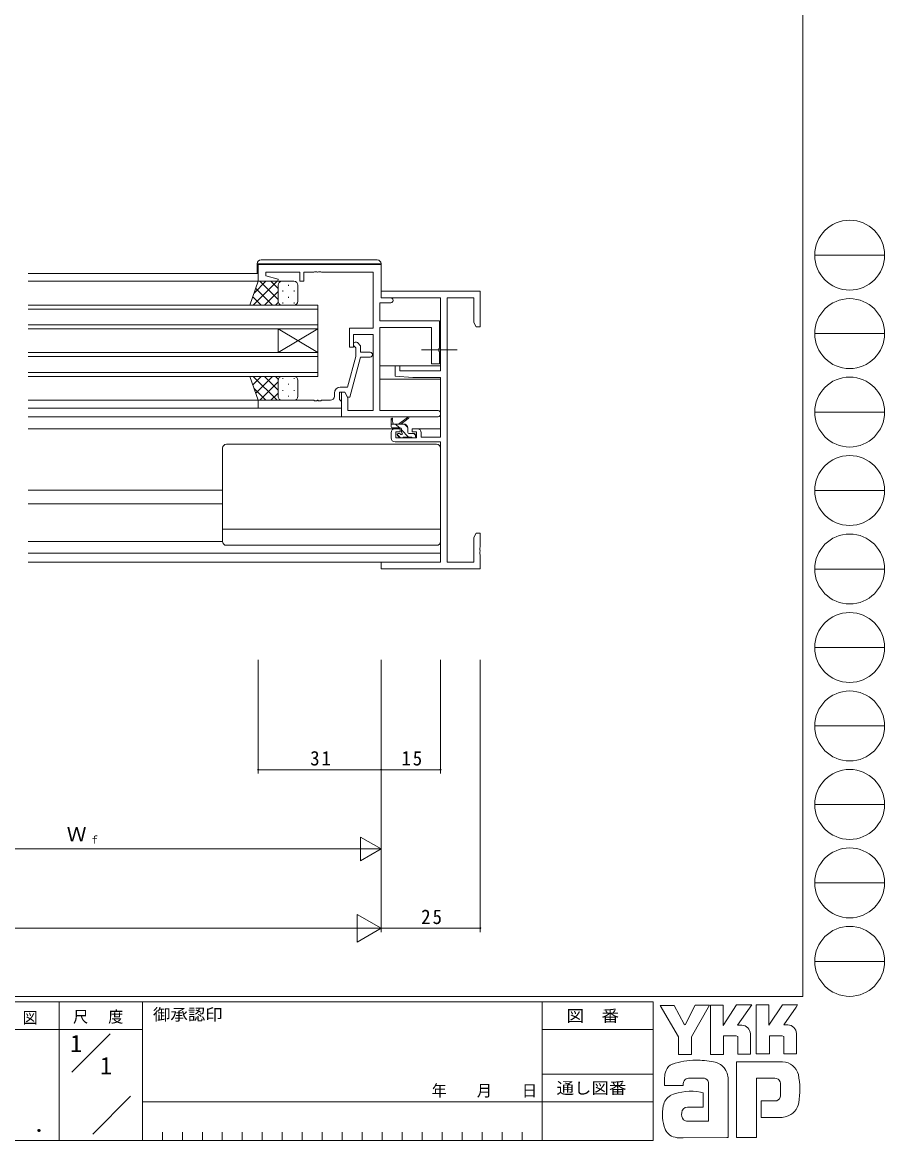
# Model space of a CAD drawing. Units: millimetres on the paper. Extents: x -420 to 373, y -297 to 267.
# Drawn here: x 155.4 to 372.9, y -297 to -14.9 of the extents above; entities that cross this region are included whole.
import ezdxf
from ezdxf.enums import TextEntityAlignment as Align

# ---------------------------------------------------------------- set-up
doc = ezdxf.new("R2010")
doc.units = ezdxf.units.MM
doc.linetypes.add('CHAIN2', pattern=[12, 9, -1, 1, -1])
for name, color, linetype, lineweight in [('0-1_YKK_ZWAK', 7, 'Continuous', 9), ('0-3_YKK_12', 2, 'Continuous', 9), ('0-4_YKK_D', 6, 'Continuous', 9), ('0-6_YKK_13', 4, 'Continuous', 9), ('0-7_YKK_11', 7, 'Continuous', 9)]:
    doc.layers.add(name, color=color, linetype=linetype, lineweight=lineweight)
doc.layers.add('0-2_USER1', color=3, linetype='Continuous')
doc.styles.add('ＭＳ ゴシック', font='')
doc.styles.get('ＭＳ ゴシック').set_extended_font_data('MS Gothic')

msp = doc.modelspace()

# ---------------------------------------------------------------- linework, layer by layer
at = {"layer": '0-1_YKK_ZWAK'}
for p, q in [((352.3, 264.4), (352.3, -260.6)), ((355.276, -73.616), (372.916, -73.616)), ((355.276, -93.412), (372.916, -93.412)), ((355.276, -113.208), (372.916, -113.208)), ((355.276, -133.004), (372.916, -133.004)), ((355.276, -152.8), (372.916, -152.8)), ((355.276, -172.596), (372.916, -172.596)), ((355.276, -192.392), (372.916, -192.392)), ((355.276, -212.188), (372.916, -212.188)), ((355.276, -231.984), (372.916, -231.984)), ((355.276, -251.78), (372.916, -251.78)), ((352.3, -260.6), (-417.7, -260.6)), ((314.5, -262), (-417.7, -262)), ((164.7, -262), (164.7, -297)), ((185.7, -262), (185.7, -297)), ((286.5, -262), (286.5, -297)), ((314.5, -262), (314.5, -297)), ((316.337, -262.906), (319.851, -262.906)), ((320.932, -270.799), (316.337, -262.906)), ((325.136, -262.798), (322.581, -267.771)), ((328.96, -275.231), (328.96, -262.825)), ((340.474, -262.717), (343.745, -262.717)), ((340.474, -275.123), (340.474, -262.717)), ((347.178, -262.717), (350.962, -262.717)), ((350.583, -263.365), (347.461, -267.825)), ((350.962, -262.717), (350.583, -263.365)), ((336.879, -267.906), (335.84, -267.906)), ((348.501, -267.825), (347.461, -267.825)), ((165.684, -268.999), (97.5, -268.999)), ((165.684, -268.999), (185.7, -268.999)), ((167.87, -279.736), (177.564, -270.043)), ((286.5, -269), (314.5, -269)), ((335.474, -270.582), (332.284, -270.582)), ((339.042, -270.069), (339.042, -275.15)), ((343.88, -270.555), (343.88, -275.123)), ((347.069, -270.555), (343.88, -270.555)), ((347.502, -270.717), (347.069, -270.555)), ((347.502, -275.096), (347.502, -270.717)), ((350.664, -270.069), (350.664, -275.096)), ((343.88, -275.123), (340.474, -275.123)), ((347.502, -275.046), (347.553, -275.096)), ((350.664, -275.096), (347.502, -275.096)), ((347.124, -277.096), (335.528, -277.096)), ((335.528, -277.096), (335.528, -296.206)), ((286.5, -280.199), (314.5, -280.199)), ((317.418, -283.07), (317.418, -281.141)), ((327.446, -281.205), (323.748, -281.275)), ((333.42, -281.583), (333.42, -296.179)), ((340.555, -281.259), (345.204, -281.259)), ((340.555, -296.206), (340.555, -281.259)), ((322.067, -283.07), (317.418, -283.07)), ((328.527, -292.071), (328.527, -282.34)), ((346.673, -282.756), (346.691, -285.391)), ((173.172, -295.345), (182.696, -285.821)), ((185.7, -287.2), (286.5, -287.2)), ((314.5, -287.199), (286.5, -287.199)), ((341.772, -286.989), (341.772, -291.125)), ((345.313, -286.989), (341.772, -286.989)), ((327.176, -288.53), (323.181, -288.535)), ((322.905, -292.071), (328.527, -292.071)), ((328.095, -292.071), (328.446, -292.071)), ((328.527, -292.07), (328.528, -292.071)), ((341.772, -291.125), (347.097, -291.125)), ((347.097, -291.125), (348.178, -290.882)), ((190.74, -294.9), (190.74, -297)), ((195.78, -294.9), (195.78, -297)), ((200.82, -294.9), (200.82, -297)), ((205.86, -294.9), (205.86, -297)), ((210.9, -294.9), (210.9, -297)), ((215.94, -294.9), (215.94, -297)), ((220.98, -294.9), (220.98, -297)), ((226.02, -294.9), (226.02, -297)), ((231.06, -294.9), (231.06, -297)), ((236.1, -294.9), (236.1, -297)), ((241.14, -294.9), (241.14, -297)), ((246.18, -294.9), (246.18, -297)), ((251.22, -294.9), (251.22, -297)), ((256.26, -294.9), (256.26, -297)), ((261.3, -294.9), (261.3, -297)), ((266.34, -294.9), (266.34, -297)), ((271.38, -294.9), (271.38, -297)), ((276.42, -294.9), (276.42, -297)), ((281.46, -294.9), (281.46, -297)), ((333.42, -296.179), (333.095, -296.233)), ((-417.7, -297), (314.5, -297)), ((322.067, -296.26), (320.58, -296.26)), ((333.095, -296.233), (322.067, -296.26))]:
    msp.add_line(p, q, dxfattribs=at)
for points in [[(319.851, -262.906), (322.364, -267.609), (322.581, -267.771)], [(325.136, -262.798), (328.762, -262.798), (324.229, -270.826)], [(328.96, -262.825), (332.176, -262.825), (332.176, -267.923), (335.555, -262.771)], [(335.555, -262.771), (339.38, -262.771), (335.84, -267.906)], [(343.745, -262.717), (343.745, -267.908), (347.178, -262.717)], [(324.229, -270.826), (324.229, -275.258), (320.932, -275.258), (320.932, -270.799)], [(332.284, -270.582), (332.284, -275.231), (328.96, -275.231)], [(339.042, -275.15), (335.906, -275.15), (335.906, -270.744), (335.474, -270.582)], [(326.473, -284.773), (327.176, -284.935), (327.176, -288.53)], [(335.528, -296.206), (339.772, -296.206), (340.555, -296.206)]]:
    msp.add_lwpolyline(points, dxfattribs=at)
for centre in [(364.096, -73.616), (364.096, -93.412), (364.096, -113.208), (364.096, -133.004), (364.096, -152.8), (364.096, -172.596), (364.096, -192.392), (364.096, -212.188), (364.096, -231.984), (364.096, -251.78)]:
    msp.add_circle(centre, 8.82, dxfattribs=at)
for centre, radius, start, end in [((336.879, -270.069), 2.163, 0.00165, 89.99603), ((348.501, -269.988), 2.163, 0.00165, 89.99603), ((320.106, -280.055), 2.444, 109.02126, 161.51263), ((325.222, -294.401), 17.68, 89.89165, 109.30847), ((325.741, -297.463), 20.748, 78.78009, 91.46938), ((329.03, -281.496), 4.449, 40.66422, 80.31693), ((328.809, -281.485), 4.612, 358.78058, 38.76563), ((346.972, -281.44), 4.341, 14.44571, 87.08746), ((322.459, -281.166), 5.037, 158.41083, 179.71774), ((324.175, -283.007), 2.109, 138.46381, 181.71359), ((323.615, -282.971), 1.701, 85.50551, 126.78038), ((326.956, -282.754), 1.625, 14.75519, 72.44994), ((345.365, -282.479), 1.229, 16.43123, 96.91661), ((330.666, -284.187), 20.86, 350.99026, 10.67624), ((324.02, -297.854), 13.309, 79.38097, 112.05824), ((343.031, -283.208), 3.673, 4.93422, 17.03551), ((320.927, -288.927), 3.908, 121.8271, 169.08475), ((345.314, -285.684), 1.306, 269.95467, 342.90144), ((343.01, -285.041), 3.697, 343.6902, 354.75362), ((347.035, -286.745), 4.291, 285.4429, 349.90448), ((327.949, -290.395), 11.082, 168.76372, 199.80078), ((324.082, -290.328), 2.369, 171.08202, 216.71922), ((323.19, -289.979), 1.445, 90.33952, 178.03638), ((323.15, -290.565), 1.526, 230.97279, 260.7549), ((320.94, -292.443), 3.823, 207.31435, 263.59464)]:
    msp.add_arc(centre, radius, start, end, dxfattribs=at)
at = {"layer": '0-3_YKK_12'}
for p, q in [((214.923, -78.222), (156.923, -78.223)), ((215.423, -80.223), (156.923, -80.223)), ((156.923, -86.223), (229.923, -86.223)), ((229.923, -87.223), (156.923, -87.223)), ((229.923, -86.223), (229.923, -92.223)), ((156.923, -91.223), (229.923, -91.223)), ((229.923, -92.223), (156.923, -92.223)), ((229.923, -92.223), (219.923, -98.223)), ((229.923, -98.223), (219.923, -92.223)), ((219.923, -98.223), (219.923, -92.223)), ((229.923, -98.223), (229.923, -92.223)), ((156.923, -98.223), (229.923, -98.223)), ((229.923, -98.223), (229.923, -104.223)), ((229.923, -99.223), (156.923, -99.223)), ((260.923, -101.523), (245.553, -101.523)), ((156.923, -103.223), (229.923, -103.223)), ((229.923, -104.223), (156.923, -104.223)), ((260.923, -104.923), (245.553, -104.923)), ((215.423, -110.223), (156.923, -110.222)), ((215.223, -112.223), (156.923, -112.223)), ((236.223, -114.423), (156.923, -114.423)), ((249.423, -117.423), (156.923, -117.423)), ((260.923, -117.423), (255.023, -117.423)), ((205.923, -132.923), (156.923, -132.923)), ((205.923, -136.323), (156.923, -136.323)), ((260.923, -148.823), (156.923, -148.823)), ((260.623, -151.093), (156.923, -151.093))]:
    msp.add_line(p, q, dxfattribs=at)
at = {"layer": '0-4_YKK_D'}
for p, q in [((214.923, -175.723), (214.923, -204.421)), ((245.923, -175.723), (245.923, -224.421)), ((245.923, -175.723), (245.923, -204.421)), ((245.923, -175.723), (245.923, -244.421)), ((245.923, -175.723), (245.923, -244.421)), ((245.923, -175.723), (245.923, -204.421)), ((260.923, -175.723), (260.923, -204.421)), ((270.923, -175.723), (270.923, -244.421)), ((245.923, -203.421), (214.923, -203.421)), ((260.923, -203.421), (245.923, -203.421)), ((245.923, -223.421), (240.727, -220.421)), ((240.727, -220.421), (240.727, -226.421)), ((101.923, -223.421), (239.923, -223.421)), ((245.923, -223.421), (235.531, -223.421)), ((245.923, -223.421), (240.727, -226.421)), ((245.923, -243.421), (239.861, -239.921)), ((239.861, -239.921), (239.861, -246.921)), ((238.923, -243.421), (-87.077, -243.421)), ((245.923, -243.421), (233.799, -243.421)), ((245.923, -243.421), (239.861, -246.921)), ((245.923, -243.421), (270.923, -243.421))]:
    msp.add_line(p, q, dxfattribs=at)
for centre, start, end in [((214.923, -203.421), 0, 180), ((214.923, -203.421), 180, 0), ((245.923, -203.421), 0, 180), ((245.923, -203.421), 0, 180), ((245.923, -203.421), 180, 0), ((245.923, -203.421), 180, 0), ((260.923, -203.421), 0, 180), ((260.923, -203.421), 180, 0), ((270.923, -243.421), 0, 180), ((270.923, -243.421), 180, 0)]:
    msp.add_arc(centre, 0.106, start, end, dxfattribs=at)
at = {"layer": '0-6_YKK_13'}
for p, q in [((214.623, -75.823), (214.623, -78.222)), ((215.623, -74.823), (244.923, -74.823)), ((212.78, -86.223), (214.923, -80.223)), ((219.655, -80.223), (213.655, -86.223)), ((216.827, -80.223), (213.866, -83.184)), ((214.923, -80.223), (220.923, -80.223)), ((219.923, -84.843), (215.303, -80.223)), ((219.923, -82.015), (218.132, -80.223)), ((219.923, -81.223), (219.923, -84.823)), ((219.923, -81.623), (219.923, -85.223)), ((223.923, -80.223), (220.923, -80.223)), ((222.56, -81.143), (222.56, -81.343)), ((224.923, -85.223), (224.923, -81.223)), ((215.646, -86.223), (213.535, -84.111)), ((218.475, -86.223), (214.279, -82.027)), ((219.923, -82.783), (216.483, -86.223)), ((221.145, -82.558), (221.145, -82.758)), ((222.56, -84.173), (222.56, -84.373)), ((223.975, -82.558), (223.975, -82.758)), ((221.145, -86.223), (212.78, -86.223)), ((219.98, -85.555), (219.312, -86.223)), ((220.923, -86.223), (223.923, -86.223)), ((221.145, -85.588), (221.145, -85.788)), ((223.975, -85.588), (223.975, -85.788)), ((212.78, -104.225), (214.923, -110.225)), ((221.145, -104.225), (212.78, -104.225)), ((215.646, -104.225), (213.535, -106.336)), ((219.655, -110.225), (213.655, -104.225)), ((218.475, -104.225), (214.279, -108.42)), ((219.923, -107.665), (216.483, -104.225)), ((219.98, -104.893), (219.312, -104.225)), ((220.923, -104.225), (223.923, -104.225)), ((219.923, -105.604), (215.303, -110.225)), ((219.923, -108.825), (219.923, -105.225)), ((219.923, -109.225), (219.923, -105.625)), ((221.145, -104.86), (221.145, -104.66)), ((222.56, -106.275), (222.56, -106.075)), ((223.975, -104.86), (223.975, -104.66)), ((224.923, -105.225), (224.923, -109.225)), ((216.827, -110.225), (213.866, -107.264)), ((219.923, -108.433), (218.132, -110.225)), ((221.145, -107.89), (221.145, -107.69)), ((222.56, -109.305), (222.56, -109.105)), ((223.975, -107.89), (223.975, -107.69)), ((214.923, -110.225), (220.923, -110.225)), ((223.923, -110.225), (220.923, -110.225)), ((248.423, -116.923), (248.423, -114.924)), ((248.723, -115.097), (248.922, -116.223)), ((250.323, -116.223), (252.541, -114.54)), ((250.923, -116.223), (252.743, -114.822)), ((251.623, -116.223), (248.423, -116.223)), ((250.723, -117.223), (248.723, -117.223)), ((250.542, -117.223), (249.542, -116.223)), ((251.023, -118.162), (251.023, -117.523)), ((252.842, -119.523), (251.023, -117.705)), ((252.607, -117.043), (251.803, -116.239)), ((252.623, -118.323), (252.623, -117.223)), ((250.797, -119.723), (249.931, -118.857)), ((250.511, -119.635), (250.011, -119.135)), ((250.223, -118.623), (250.562, -118.623)), ((251.323, -119.723), (250.723, -119.723)), ((253.623, -119.523), (251.523, -119.523)), ((252.923, -118.623), (254.323, -118.623)), ((254.323, -119.723), (253.823, -119.723)), ((254.623, -119.06), (254.187, -118.623)), ((254.623, -118.923), (254.623, -119.423)), ((205.923, -145.823), (205.923, -122.323)), ((259.923, -121.323), (206.923, -121.323)), ((260.923, -145.823), (260.923, -122.323)), ((260.923, -142.783), (205.923, -142.783)), ((156.923, -145.823), (205.923, -145.823)), ((259.923, -146.823), (206.923, -146.823))]:
    msp.add_line(p, q, dxfattribs=at)
at = {"layer": '0-6_YKK_13', "linetype": 'CHAIN2'}
msp.add_line((265.053, -97.523), (256.123, -97.523), dxfattribs=at)
at = {"layer": '0-6_YKK_13'}
for points in [[(245.423, -75.823), (215.123, -75.823), (214.623, -75.823)], [(245.923, -76.523), (245.923, -75.823), (245.423, -75.823)]]:
    msp.add_lwpolyline(points, dxfattribs=at)
for centre, radius, start, end in [((215.623, -75.823), 1, 90, 180), ((244.923, -75.823), 1, 0, 90), ((220.923, -81.223), 1, 89.99998, 179.99998), ((220.923, -81.223), 1, 89.99998, 179.99998), ((223.923, -81.223), 1, 359.99998, 89.99998), ((220.923, -85.223), 1, 179.99998, 269.99998), ((220.923, -85.223), 1, 179.99998, 269.99998), ((223.923, -85.223), 1, 269.99998, 359.99998), ((220.923, -105.225), 1, 89.99998, 179.99998), ((220.923, -105.225), 1, 89.99998, 179.99998), ((223.923, -105.225), 1, 359.99998, 89.99998), ((220.923, -109.225), 1, 179.99998, 269.99998), ((220.923, -109.225), 1, 179.99998, 269.99998), ((223.923, -109.225), 1, 269.99998, 359.99998), ((248.623, -114.924), 0.2, 300, 180), ((252.723, -114.623), 0.2, 275.58287, 155.58287), ((248.723, -116.923), 0.3, 180, 270), ((250.723, -117.523), 0.3, 0, 90), ((251.023, -118.623), 0.25, 213.05573, 56.94426), ((251.323, -118.162), 0.3, 180, 236.94426), ((251.623, -117.223), 1, 0, 90), ((252.923, -118.323), 0.3, 180, 270), ((250.223, -118.923), 0.3, 90, 225), ((250.723, -119.423), 0.3, 225, 270), ((250.562, -118.923), 0.3, 33.05573, 90), ((251.323, -119.523), 0.2, 270, 0), ((253.823, -119.523), 0.2, 180, 270), ((254.323, -118.923), 0.3, 0, 90), ((254.323, -119.423), 0.3, 270, 0), ((206.923, -122.323), 1, 90, 180), ((259.923, -122.323), 1, 0, 90), ((206.923, -145.823), 1, 180, 270), ((259.923, -145.823), 1, 270, 0)]:
    msp.add_arc(centre, radius, start, end, dxfattribs=at)
at = {"layer": '0-7_YKK_11'}
for p, q in [((234.123, -109.223), (234.123, -108.423)), ((248.423, -118.423), (248.423, -119.723))]:
    msp.add_line(p, q, dxfattribs=at)
for points in [[(245.923, -76.023), (214.923, -76.023), (214.923, -80.223), (219.884, -80.223), (219.953, -79.701), (216.823, -78.862), (216.823, -77.923), (225.423, -77.923), (225.423, -80.223), (226.423, -80.223), (226.423, -77.923), (228.965, -77.923), (229.148, -77.803), (229.698, -77.803), (229.882, -77.923), (229.965, -77.923), (230.148, -77.803), (230.698, -77.803), (230.882, -77.923), (243.923, -77.923), (243.923, -92.023), (237.923, -92.023), (237.923, -96.823), (238.923, -96.823), (238.923, -93.653), (243.923, -93.653), (243.923, -112.793), (237.553, -112.793), (237.553, -109.661), (236.723, -108.223), (235.923, -108.223), (235.923, -114.423), (260.108, -114.423)], [(248.323, -84.423), (245.923, -84.423), (245.923, -76.023)], [(262.553, -151.093), (262.553, -84.353), (269.293, -84.353), (269.293, -90.632), (269.923, -91.723), (270.923, -91.723), (270.923, -82.723), (245.923, -82.723), (245.923, -84.353), (260.923, -84.353), (260.923, -102.823), (250.623, -102.823), (250.623, -101.523), (249.423, -101.523), (249.423, -104.129), (253.923, -104.523), (260.923, -104.523), (260.923, -119.523), (256.023, -119.523), (256.023, -118.423)], [(260.108, -112.793), (245.553, -112.793), (245.553, -91.853), (258.623, -91.853), (258.623, -101.023), (260.623, -101.023), (260.623, -97.981), (260.503, -97.798), (260.503, -97.248), (260.623, -97.065), (260.623, -90.223), (245.553, -90.223), (245.553, -85.623), (248.323, -85.623)], [(239.948, -95.699), (240.723, -96.474), (240.723, -98.123), (243.123, -98.123)], [(235.623, -106.923), (237.444, -106.923), (239.523, -99.162), (239.523, -96.971), (239.099, -96.547)], [(243.123, -99.323), (240.722, -99.323), (238.016, -109.423), (237.416, -109.423), (236.723, -108.223), (235.423, -108.223), (235.423, -110.023), (235.623, -110.223), (235.923, -110.523), (235.923, -112.223)], [(235.923, -112.223), (214.923, -112.223), (214.923, -110.223), (228.965, -110.223), (229.148, -110.343), (229.698, -110.343), (229.882, -110.223), (229.965, -110.223), (230.148, -110.343), (230.698, -110.343), (230.882, -110.223), (233.123, -110.223)], [(255.023, -117.423), (253.723, -117.423), (253.723, -118.223), (254.823, -118.223), (254.823, -119.723), (249.623, -119.723), (249.623, -118.223), (250.723, -118.223), (250.723, -117.423), (249.423, -117.423)], [(249.423, -120.723), (260.923, -120.723), (260.923, -151.093), (245.923, -151.093), (245.923, -152.723), (270.923, -152.723), (270.923, -149.181), (270.803, -148.998), (270.803, -148.448), (270.923, -148.265), (270.923, -148.181), (270.803, -147.998), (270.803, -147.448), (270.923, -147.265), (270.923, -143.723), (269.923, -143.723), (269.293, -144.814), (269.293, -151.093), (262.553, -151.093)]]:
    msp.add_lwpolyline(points, dxfattribs=at)
for centre, radius, start, end in [((248.323, -85.023), 0.6, 269.99998, 90), ((239.523, -96.123), 0.6, 44.99998, 225), ((243.123, -98.723), 0.6, 269.99998, 90), ((235.623, -108.423), 1.5, 90, 179.99998), ((233.123, -109.223), 1, 270, 359.99998), ((260.108, -113.608), 0.815, 269.99998, 90), ((249.423, -118.423), 1, 90, 179.99998), ((255.023, -118.423), 1, 0, 89.99998), ((249.423, -119.723), 1, 180, 269.99998)]:
    msp.add_arc(centre, radius, start, end, dxfattribs=at)

# ---------------------------------------------------------------- texts
at = {"layer": '0-1_YKK_ZWAK', "style": 'ＭＳ ゴシック', "width": 1.1}
for s, p in [('御承認印', (188.367, -267.533)), ('図\u3000番', (292.698, -267.862)), ('通し図番', (290.179, -286.085))]:
    msp.add_text(s, height=2.933, dxfattribs=at).set_placement(p, align=Align.BOTTOM_LEFT)
at = {"layer": '0-1_YKK_ZWAK', "color": 3, "style": 'ＭＳ ゴシック', "width": 1.15}
msp.add_text(' ． ．', height=3.666, dxfattribs=at).set_placement((146.755, -295.946), align=Align.BOTTOM_LEFT)
at = {"layer": '0-1_YKK_ZWAK', "char_height": 2.933, "attachment_point": 7, "style": 'ＭＳ ゴシック'}
for s, insert in [('\\T1.17;\\W0.95;作\\~\\~図', (146.62, -267.762)), ('\\T1.17;\\W0.95;尺\\~\\~度', (168.212, -267.537)), ('\\T1.2;\\W0.95;年\\~\\~\\~月\\~\\~\\~日', (258.676, -286.169))]:
    msp.add_mtext(s, dxfattribs=dict(at, insert=insert))
at = {"layer": '0-2_USER1', "style": 'ＭＳ ゴシック'}
for p in [(167.5, -275.999), (175.033, -281.599)]:
    msp.add_text('1', height=4.399, dxfattribs=at).set_placement(p, align=Align.BOTTOM_LEFT)
at = {"layer": '0-4_YKK_D', "color": 3, "style": 'ＭＳ ゴシック'}
msp.add_text('Ｗ', height=3.666, dxfattribs=at).set_placement((166.603, -222.621), align=Align.BOTTOM_LEFT)
at = {"layer": '0-4_YKK_D', "color": 4, "style": 'ＭＳ ゴシック'}
msp.add_text('ｆ', height=1.833, dxfattribs=at).set_placement((172.363, -222.621), align=Align.BOTTOM_LEFT)
at = {"layer": '0-4_YKK_D', "color": 3, "char_height": 3.666, "attachment_point": 7, "style": 'ＭＳ ゴシック'}
for s, insert in [('\\T1.21;\\W0.95;31', (228.023, -202.421)), ('\\T1.21;\\W0.95;15', (251.023, -202.421)), ('\\T1.21;\\W0.95;25', (256.023, -242.421))]:
    msp.add_mtext(s, dxfattribs=dict(at, insert=insert))

doc.saveas('drawing.dxf')
